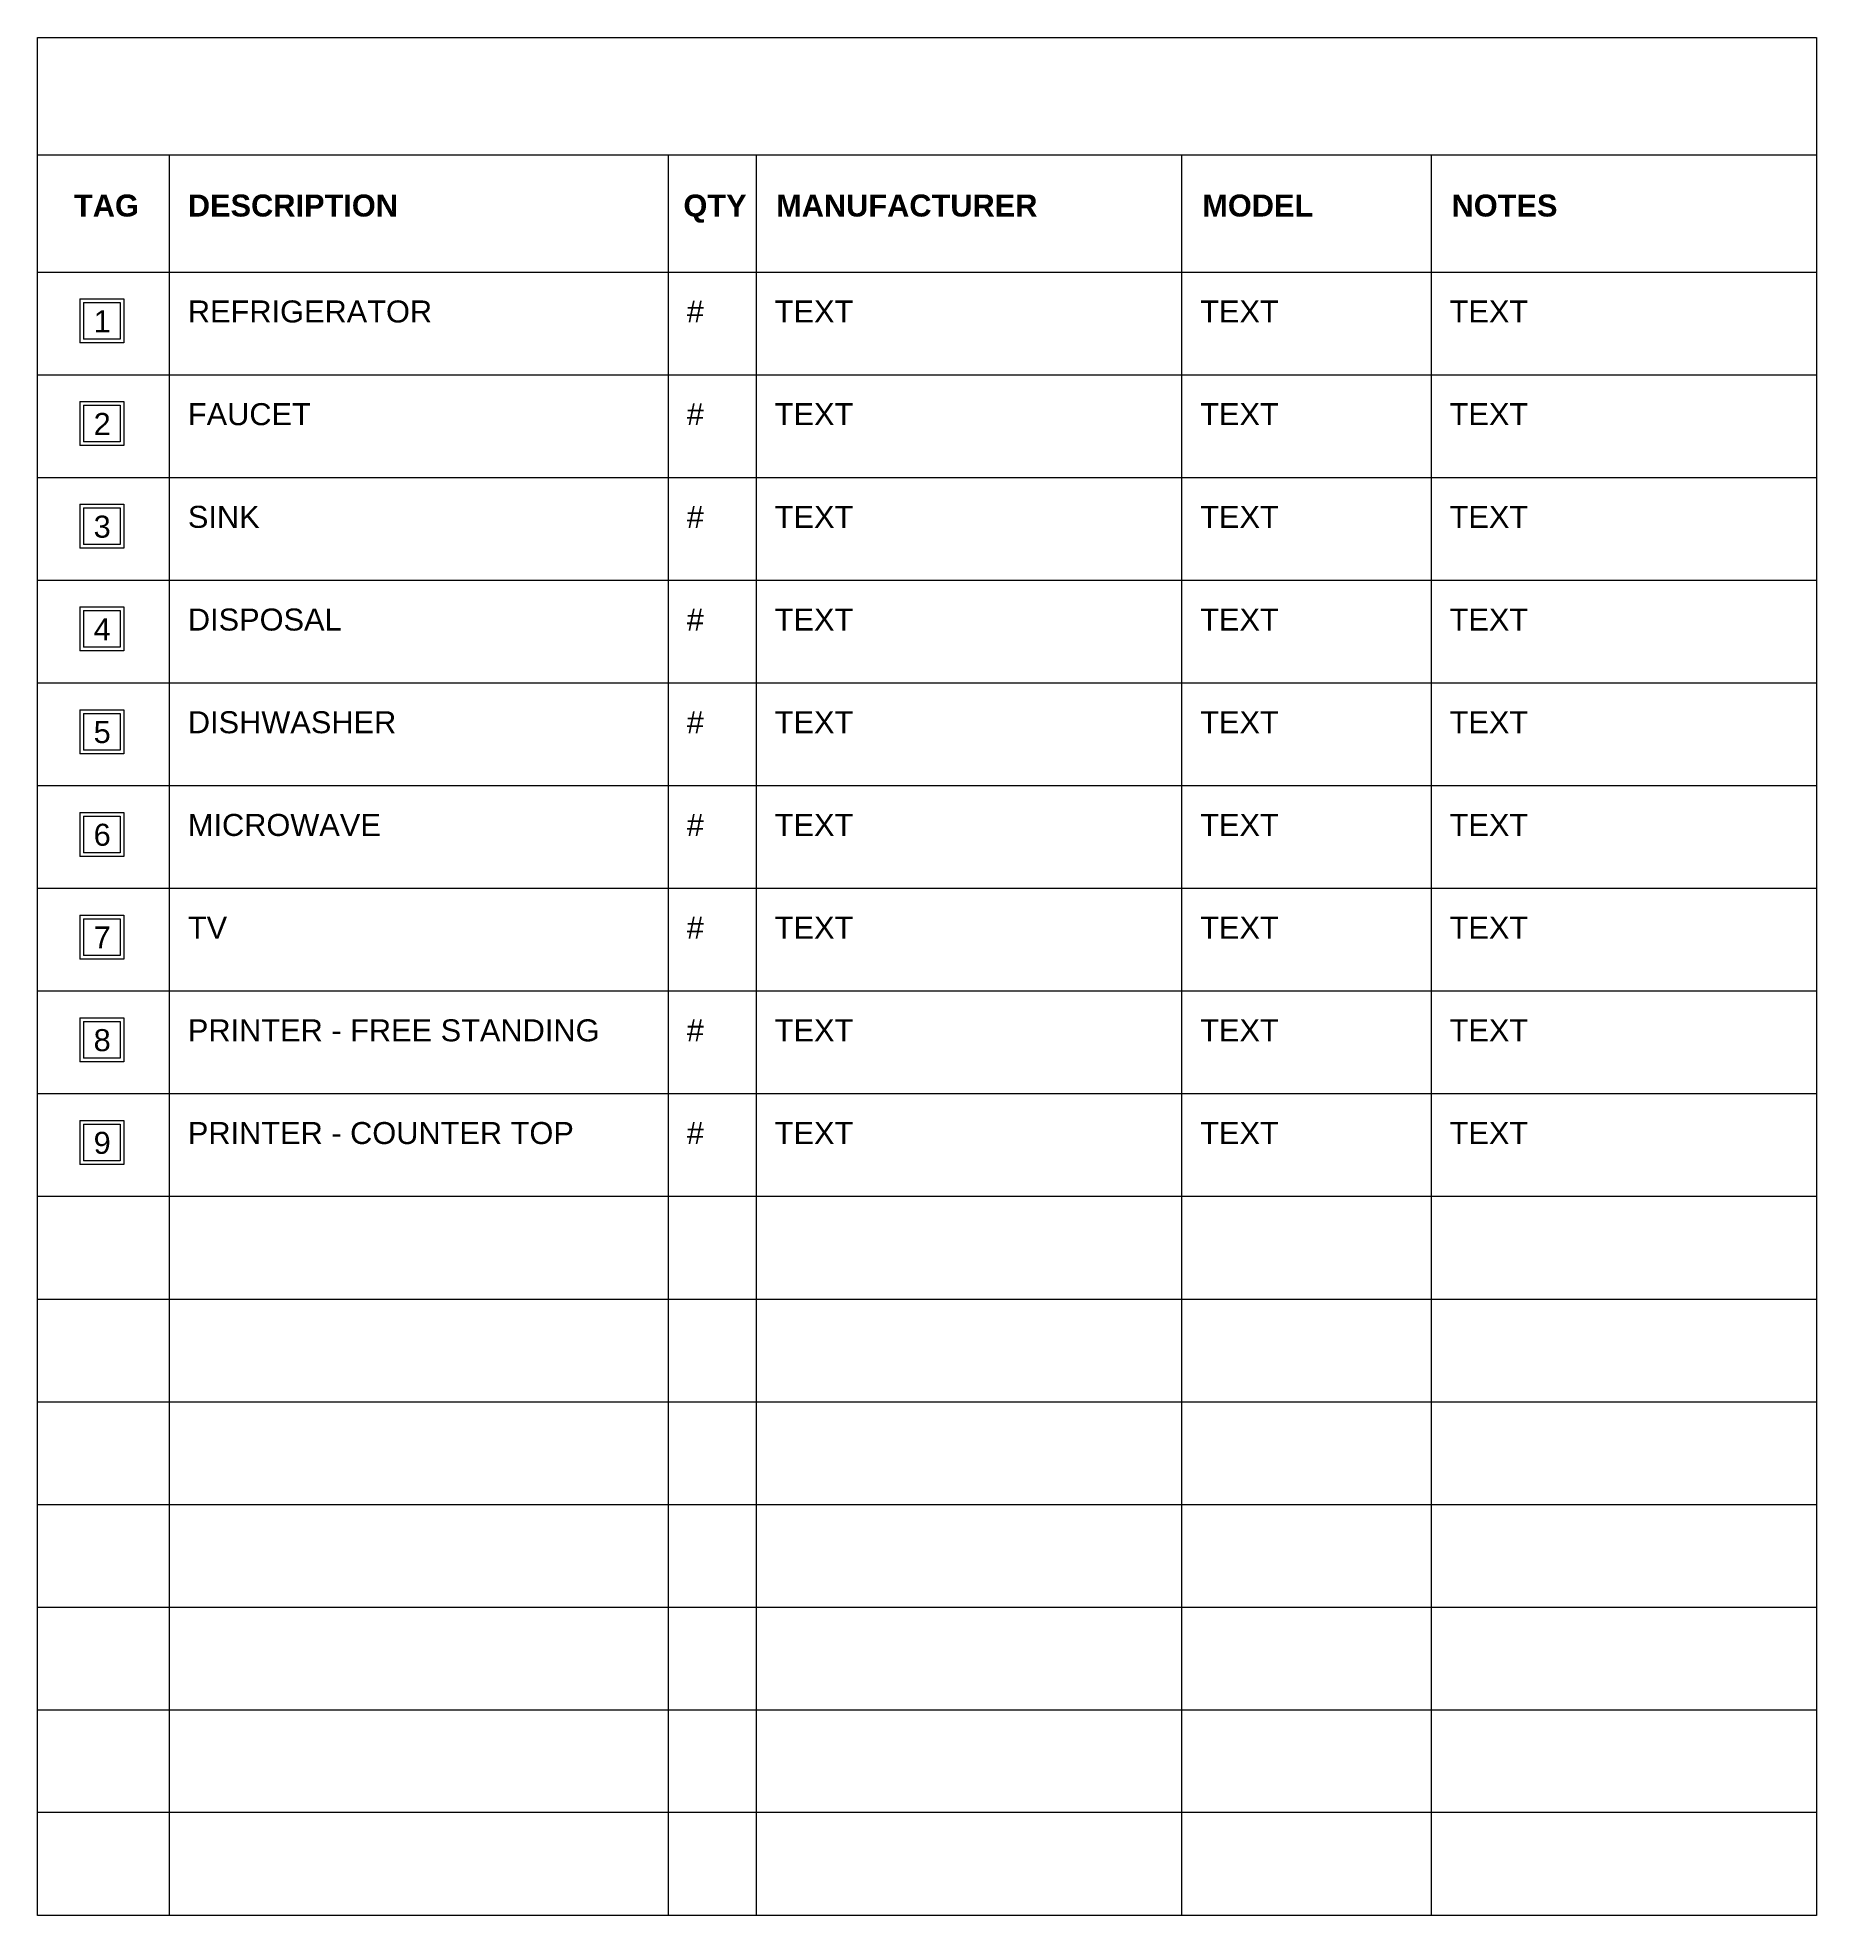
# Model space of a CAD drawing. Header units: inches. Extents: x 1 to 729, y -575 to 193.
import ezdxf

# ---------------------------------------------------------------- set-up
doc = ezdxf.new("R2010")
doc.units = ezdxf.units.IN
doc.header["$MEASUREMENT"] = 0
for name, color, linetype, lineweight in [('A-ANNO-NOTE', 131, 'Continuous', 20), ('A-DETL-THIN', 151, 'Continuous', 9), ('G-ANNO-TEXT', 231, 'Continuous', 9)]:
    doc.layers.add(name, color=color, linetype=linetype, lineweight=lineweight)
doc.styles.add('Arial', font='arial.ttf', dxfattribs={"height": 9})
doc.styles.add('Arial_B', font='arialbd.ttf', dxfattribs={"height": 9})

# ---------------------------------------------------------------- blocks, each defined once
blk = doc.blocks.new('FORM Equipment_Fixture Tag - Square-214315-_A1006 - Equipment Legend')
at = {"layer": 'A-ANNO-NOTE'}
for p, q in [((18.79, 86.38), (36.79, 86.38)), ((18.79, 86.38), (36.79, 86.38)), ((18.79, 86.38), (36.79, 86.38)), ((18.79, 86.38), (18.79, 68.38)), ((20.29, 84.88), (20.29, 69.88)), ((20.29, 84.88), (35.29, 84.88)), ((35.29, 84.88), (35.29, 69.88)), ((36.79, 86.38), (36.79, 68.38)), ((35.29, 69.88), (20.29, 69.88)), ((36.79, 68.38), (18.79, 68.38))]:
    blk.add_line(p, q, dxfattribs=at)

msp = doc.modelspace()

# ---------------------------------------------------------------- linework, layer by layer
at = {"layer": 'A-DETL-THIN'}
for p, q in [((1.48, 193.26), (728.97, 193.26)), ((1.48, -574.74), (1.48, 193.26)), ((728.97, 193.26), (728.97, -574.74)), ((1.48, 145.26), (728.97, 145.26)), ((55.48, -574.74), (55.48, 145.26)), ((259.48, -574.74), (259.48, 145.26)), ((295.48, -574.74), (295.48, 145.26)), ((469.48, -574.74), (469.48, 145.26)), ((571.48, -574.74), (571.48, 145.26)), ((1.48, 97.36), (728.97, 97.36)), ((1.48, 55.36), (728.97, 55.36)), ((1.48, 13.36), (728.97, 13.36)), ((1.48, -28.64), (728.97, -28.64)), ((1.48, -70.64), (728.97, -70.64)), ((1.48, -112.64), (728.97, -112.64)), ((1.48, -154.64), (728.97, -154.64)), ((1.48, -196.64), (728.97, -196.64)), ((1.48, -238.64), (728.97, -238.64)), ((1.48, -280.64), (728.97, -280.64)), ((1.48, -322.64), (728.97, -322.64)), ((1.48, -364.64), (728.97, -364.64)), ((1.48, -406.64), (728.97, -406.64)), ((1.48, -448.64), (728.97, -448.64)), ((1.48, -490.64), (728.97, -490.64)), ((1.48, -490.64), (728.97, -490.64)), ((728.97, -532.64), (1.48, -532.64)), ((728.97, -574.74), (1.48, -574.74))]:
    msp.add_line(p, q, dxfattribs=at)

# ---------------------------------------------------------------- block references
at = {"layer": 'A-ANNO-NOTE'}
for p in [(0, 0), (0, -42), (0, -84), (0, -126), (0, -168), (0, -210), (0, -252), (0, -294), (0, -336)]:
    msp.add_blockref('FORM Equipment_Fixture Tag - Square-214315-_A1006 - Equipment Legend', p, dxfattribs=at)

# ---------------------------------------------------------------- texts
at = {"layer": 'A-ANNO-NOTE', "lineweight": 9, "char_height": 9, "width": 8.3742, "attachment_point": 2, "line_spacing_factor": 0.941778, "style": 'Arial'}
for s, insert in [('1', (27.9, 81.73)), ('2', (27.9, 39.73)), ('3', (27.9, -2.27)), ('4', (27.9, -44.27)), ('5', (27.9, -86.27)), ('6', (27.9, -128.27)), ('7', (27.9, -170.27)), ('8', (27.9, -212.27)), ('9', (27.9, -254.27))]:
    msp.add_mtext(s, dxfattribs=dict(at, insert=insert))
at = {"layer": 'G-ANNO-TEXT', "color": 7, "char_height": 9, "attachment_point": 1}
for s, insert, width, style in [('TAG', (16.37, 129.06), 32.421, 'Arial_B'), ('DESCRIPTION', (62.95, 129.06), 105.444, 'Arial_B'), ('QTY', (265.61, 129.06), 31.815, 'Arial_B'), ('MANUFACTURER', (303.53, 129.06), 130.896, 'Arial_B'), ('MODEL', (477.79, 129.06), 56.055, 'Arial_B'), ('NOTES', (579.75, 129.06), 53.631, 'Arial_B'), ('REFRIGERATOR', (62.95, 85.74), 122.715, 'Arial'), ('#', (266.95, 85.74), 8.484, 'Arial'), ('TEXT', (302.95, 85.74), 39.087, 'Arial'), ('TEXT', (476.95, 85.74), 39.087, 'Arial'), ('TEXT', (578.95, 85.74), 39.087, 'Arial'), ('FAUCET', (62.95, 43.74), 61.812, 'Arial'), ('#', (266.95, 43.74), 8.484, 'Arial'), ('TEXT', (302.95, 43.74), 39.087, 'Arial'), ('TEXT', (476.95, 43.74), 39.087, 'Arial'), ('TEXT', (578.95, 43.74), 39.087, 'Arial'), ('SINK', (62.95, 1.74), 35.754, 'Arial'), ('#', (266.95, 1.74), 8.484, 'Arial'), ('TEXT', (302.95, 1.74), 39.087, 'Arial'), ('TEXT', (476.95, 1.74), 39.087, 'Arial'), ('TEXT', (578.95, 1.74), 39.087, 'Arial'), ('DISPOSAL', (62.95, -40.26), 76.962, 'Arial'), ('#', (266.95, -40.26), 8.484, 'Arial'), ('TEXT', (302.95, -40.26), 39.087, 'Arial'), ('TEXT', (476.95, -40.26), 39.087, 'Arial'), ('TEXT', (578.95, -40.26), 39.087, 'Arial'), ('DISHWASHER', (62.95, -82.26), 105.141, 'Arial'), ('#', (266.95, -82.26), 8.484, 'Arial'), ('TEXT', (302.95, -82.26), 39.087, 'Arial'), ('TEXT', (476.95, -82.26), 39.087, 'Arial'), ('TEXT', (578.95, -82.26), 39.087, 'Arial'), ('MICROWAVE', (62.95, -124.26), 97.566, 'Arial'), ('#', (266.95, -124.26), 8.484, 'Arial'), ('TEXT', (302.95, -124.26), 39.087, 'Arial'), ('TEXT', (476.95, -124.26), 39.087, 'Arial'), ('TEXT', (578.95, -124.26), 39.087, 'Arial'), ('TV', (62.95, -166.26), 19.695, 'Arial'), ('#', (266.95, -166.26), 8.484, 'Arial'), ('TEXT', (302.95, -166.26), 39.087, 'Arial'), ('TEXT', (476.95, -166.26), 39.087, 'Arial'), ('TEXT', (578.95, -166.26), 39.087, 'Arial'), ('PRINTER - FREE STANDING', (62.95, -208.26), 206.343, 'Arial'), ('#', (266.95, -208.26), 8.484, 'Arial'), ('TEXT', (302.95, -208.26), 39.087, 'Arial'), ('TEXT', (476.95, -208.26), 39.087, 'Arial'), ('TEXT', (578.95, -208.26), 39.087, 'Arial'), ('PRINTER - COUNTER TOP', (62.95, -250.26), 193.92, 'Arial'), ('#', (266.95, -250.26), 8.484, 'Arial'), ('TEXT', (302.95, -250.26), 39.087, 'Arial'), ('TEXT', (476.95, -250.26), 39.087, 'Arial'), ('TEXT', (578.95, -250.26), 39.087, 'Arial')]:
    msp.add_mtext(s, dxfattribs=dict(at, insert=insert, width=width, style=style))

doc.saveas('drawing.dxf')
